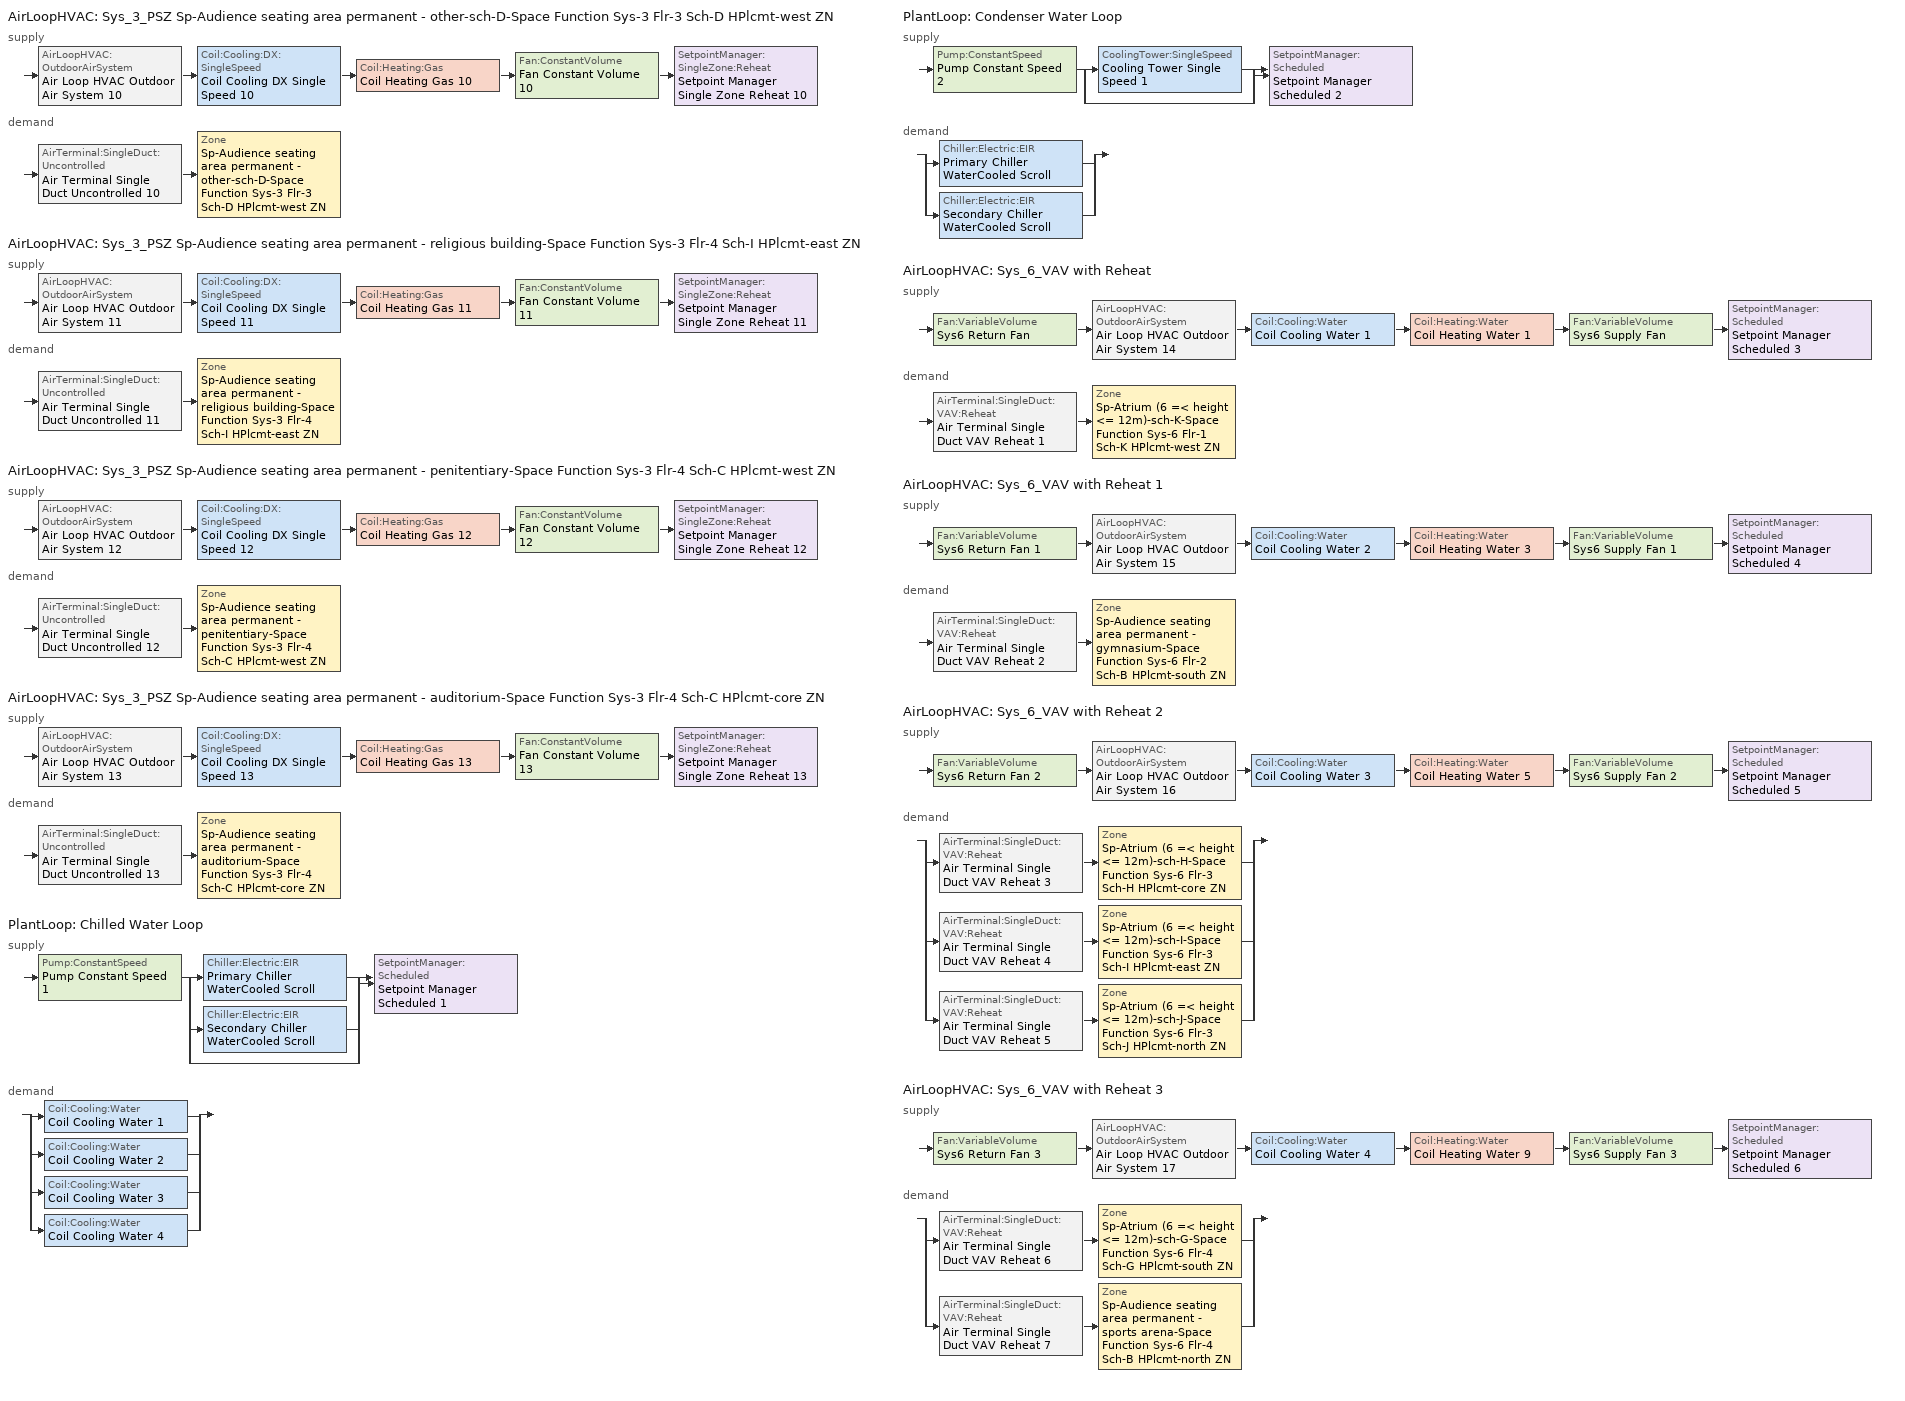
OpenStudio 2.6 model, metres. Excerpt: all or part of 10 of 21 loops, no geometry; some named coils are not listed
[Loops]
AirLoopHVAC 'Sys_3_PSZ Sp-Audience seating area permanent - other-sch-D-Space Function Sys-3 Flr-3 Sch-D HPlcmt-west ZN'
 supply: AirLoopHVAC:OutdoorAirSystem 'Air Loop HVAC Outdoor Air System 10' > Coil:Cooling:DX:SingleSpeed 'Coil Cooling DX Single Speed 10' > Coil:Heating:Gas 'Coil Heating Gas 10' > Fan:ConstantVolume 'Fan Constant Volume 10' > SetpointManager:SingleZone:Reheat 'Setpoint Manager Single Zone Reheat 10'
 demand: AirTerminal:SingleDuct:Uncontrolled 'Air Terminal Single Duct Uncontrolled 10' > Zone 'Sp-Audience seating area permanent - other-sch-D-Space Function Sys-3 Flr-3 Sch-D HPlcmt-west ZN'
AirLoopHVAC 'Sys_3_PSZ Sp-Audience seating area permanent - religious building-Space Function Sys-3 Flr-4 Sch-I HPlcmt-east ZN'
 supply: AirLoopHVAC:OutdoorAirSystem 'Air Loop HVAC Outdoor Air System 11' > Coil:Cooling:DX:SingleSpeed 'Coil Cooling DX Single Speed 11' > Coil:Heating:Gas 'Coil Heating Gas 11' > Fan:ConstantVolume 'Fan Constant Volume 11' > SetpointManager:SingleZone:Reheat 'Setpoint Manager Single Zone Reheat 11'
 demand: AirTerminal:SingleDuct:Uncontrolled 'Air Terminal Single Duct Uncontrolled 11' > Zone 'Sp-Audience seating area permanent - religious building-Space Function Sys-3 Flr-4 Sch-I HPlcmt-east ZN'
AirLoopHVAC 'Sys_3_PSZ Sp-Audience seating area permanent - penitentiary-Space Function Sys-3 Flr-4 Sch-C HPlcmt-west ZN'
 supply: AirLoopHVAC:OutdoorAirSystem 'Air Loop HVAC Outdoor Air System 12' > Coil:Cooling:DX:SingleSpeed 'Coil Cooling DX Single Speed 12' > Coil:Heating:Gas 'Coil Heating Gas 12' > Fan:ConstantVolume 'Fan Constant Volume 12' > SetpointManager:SingleZone:Reheat 'Setpoint Manager Single Zone Reheat 12'
 demand: AirTerminal:SingleDuct:Uncontrolled 'Air Terminal Single Duct Uncontrolled 12' > Zone 'Sp-Audience seating area permanent - penitentiary-Space Function Sys-3 Flr-4 Sch-C HPlcmt-west ZN'
AirLoopHVAC 'Sys_3_PSZ Sp-Audience seating area permanent - auditorium-Space Function Sys-3 Flr-4 Sch-C HPlcmt-core ZN'
 supply: AirLoopHVAC:OutdoorAirSystem 'Air Loop HVAC Outdoor Air System 13' > Coil:Cooling:DX:SingleSpeed 'Coil Cooling DX Single Speed 13' > Coil:Heating:Gas 'Coil Heating Gas 13' > Fan:ConstantVolume 'Fan Constant Volume 13' > SetpointManager:SingleZone:Reheat 'Setpoint Manager Single Zone Reheat 13'
 demand: AirTerminal:SingleDuct:Uncontrolled 'Air Terminal Single Duct Uncontrolled 13' > Zone 'Sp-Audience seating area permanent - auditorium-Space Function Sys-3 Flr-4 Sch-C HPlcmt-core ZN'
PlantLoop 'Chilled Water Loop'
 supply: Pump:ConstantSpeed 'Pump Constant Speed 1' > split
  | Chiller:Electric:EIR 'Primary Chiller WaterCooled Scroll'
  | Chiller:Electric:EIR 'Secondary Chiller WaterCooled Scroll'
  | bypass
  join > SetpointManager:Scheduled 'Setpoint Manager Scheduled 1'
 demand: split
  | Coil:Cooling:Water 'Coil Cooling Water 1'
  | Coil:Cooling:Water 'Coil Cooling Water 2'
  | Coil:Cooling:Water 'Coil Cooling Water 3'
  | Coil:Cooling:Water 'Coil Cooling Water 4'
PlantLoop 'Condenser Water Loop'
 supply: Pump:ConstantSpeed 'Pump Constant Speed 2' > split
  | CoolingTower:SingleSpeed 'Cooling Tower Single Speed 1'
  | bypass
  join > SetpointManager:Scheduled 'Setpoint Manager Scheduled 2'
 demand: split
  | Chiller:Electric:EIR 'Primary Chiller WaterCooled Scroll'
  | Chiller:Electric:EIR 'Secondary Chiller WaterCooled Scroll'
AirLoopHVAC 'Sys_6_VAV with Reheat'
 supply: Fan:VariableVolume 'Sys6 Return Fan' > AirLoopHVAC:OutdoorAirSystem 'Air Loop HVAC Outdoor Air System 14' > Coil:Cooling:Water 'Coil Cooling Water 1' > Coil:Heating:Water 'Coil Heating Water 1' > Fan:VariableVolume 'Sys6 Supply Fan' > SetpointManager:Scheduled 'Setpoint Manager Scheduled 3'
 demand: AirTerminal:SingleDuct:VAV:Reheat 'Air Terminal Single Duct VAV Reheat 1' > Zone 'Sp-Atrium (6 =< height <= 12m)-sch-K-Space Function Sys-6 Flr-1 Sch-K HPlcmt-west ZN'
AirLoopHVAC 'Sys_6_VAV with Reheat 1'
 supply: Fan:VariableVolume 'Sys6 Return Fan 1' > AirLoopHVAC:OutdoorAirSystem 'Air Loop HVAC Outdoor Air System 15' > Coil:Cooling:Water 'Coil Cooling Water 2' > Coil:Heating:Water 'Coil Heating Water 3' > Fan:VariableVolume 'Sys6 Supply Fan 1' > SetpointManager:Scheduled 'Setpoint Manager Scheduled 4'
 demand: AirTerminal:SingleDuct:VAV:Reheat 'Air Terminal Single Duct VAV Reheat 2' > Zone 'Sp-Audience seating area permanent - gymnasium-Space Function Sys-6 Flr-2 Sch-B HPlcmt-south ZN'
AirLoopHVAC 'Sys_6_VAV with Reheat 2'
 supply: Fan:VariableVolume 'Sys6 Return Fan 2' > AirLoopHVAC:OutdoorAirSystem 'Air Loop HVAC Outdoor Air System 16' > Coil:Cooling:Water 'Coil Cooling Water 3' > Coil:Heating:Water 'Coil Heating Water 5' > Fan:VariableVolume 'Sys6 Supply Fan 2' > SetpointManager:Scheduled 'Setpoint Manager Scheduled 5'
 demand: split
  | AirTerminal:SingleDuct:VAV:Reheat 'Air Terminal Single Duct VAV Reheat 3' > Zone 'Sp-Atrium (6 =< height <= 12m)-sch-H-Space Function Sys-6 Flr-3 Sch-H HPlcmt-core ZN'
  | AirTerminal:SingleDuct:VAV:Reheat 'Air Terminal Single Duct VAV Reheat 4' > Zone 'Sp-Atrium (6 =< height <= 12m)-sch-I-Space Function Sys-6 Flr-3 Sch-I HPlcmt-east ZN'
  | AirTerminal:SingleDuct:VAV:Reheat 'Air Terminal Single Duct VAV Reheat 5' > Zone 'Sp-Atrium (6 =< height <= 12m)-sch-J-Space Function Sys-6 Flr-3 Sch-J HPlcmt-north ZN'
AirLoopHVAC 'Sys_6_VAV with Reheat 3'
 supply: Fan:VariableVolume 'Sys6 Return Fan 3' > AirLoopHVAC:OutdoorAirSystem 'Air Loop HVAC Outdoor Air System 17' > Coil:Cooling:Water 'Coil Cooling Water 4' > Coil:Heating:Water 'Coil Heating Water 9' > Fan:VariableVolume 'Sys6 Supply Fan 3' > SetpointManager:Scheduled 'Setpoint Manager Scheduled 6'
 demand: split
  | AirTerminal:SingleDuct:VAV:Reheat 'Air Terminal Single Duct VAV Reheat 6' > Zone 'Sp-Atrium (6 =< height <= 12m)-sch-G-Space Function Sys-6 Flr-4 Sch-G HPlcmt-south ZN'
  | AirTerminal:SingleDuct:VAV:Reheat 'Air Terminal Single Duct VAV Reheat 7' > Zone 'Sp-Audience seating area permanent - sports arena-Space Function Sys-6 Flr-4 Sch-B HPlcmt-north ZN'
[Sizing:Zone] Zone Cooling Design Supply Air Temperature Input Method=SupplyAirTemperature; Zone Cooling Design Supply Air Temperature {C}=13; Zone Cooling Design Supply Air Temperature Difference {deltaC}=11.11; Zone Heating Design Supply Air Temperature Input Method=SupplyAirTemperature; Zone Heating Design Supply Air Temperature {C}=43; Zone Heating Design Supply Air Temperature Difference {deltaC}=11.11; Zone Cooling Design Supply Air Humidity Ratio {kg-H2O/kg-air}=0.0085; Zone Heating Design Supply Air Humidity Ratio {kg-H2O/kg-air}=0.008; Zone Heating Sizing Factor=1.3; Zone Cooling Sizing Factor=1.1; Cooling Design Air Flow Method=DesignDay; Heating Design Air Flow Method=DesignDay; Account for Dedicated Outdoor Air System=No; Dedicated Outdoor Air System Control Strategy=NeutralSupplyAir; Dedicated Outdoor Air Low Setpoint Temperature for Design {C}=autosize; Dedicated Outdoor Air High Setpoint Temperature for Design {C}=autosize
Sp-Audience seating area permanent - other-sch-D-Space Function Sys-3 Flr-3 Sch-D HPlcmt-west ZN; Sp-Audience seating area permanent - religious building-Space Function Sys-3 Flr-4 Sch-I HPlcmt-east ZN; Sp-Audience seating area permanent - penitentiary-Space Function Sys-3 Flr-4 Sch-C HPlcmt-west ZN; Sp-Audience seating area permanent - auditorium-Space Function Sys-3 Flr-4 Sch-C HPlcmt-core ZN; Sp-Atrium (6 =< height <= 12m)-sch-K-Space Function Sys-6 Flr-1 Sch-K HPlcmt-west ZN; Sp-Audience seating area permanent - gymnasium-Space Function Sys-6 Flr-2 Sch-B HPlcmt-south ZN; Sp-Atrium (6 =< height <= 12m)-sch-H-Space Function Sys-6 Flr-3 Sch-H HPlcmt-core ZN; Sp-Atrium (6 =< height <= 12m)-sch-I-Space Function Sys-6 Flr-3 Sch-I HPlcmt-east ZN; Sp-Atrium (6 =< height <= 12m)-sch-J-Space Function Sys-6 Flr-3 Sch-J HPlcmt-north ZN; Sp-Atrium (6 =< height <= 12m)-sch-G-Space Function Sys-6 Flr-4 Sch-G HPlcmt-south ZN; Sp-Audience seating area permanent - sports arena-Space Function Sys-6 Flr-4 Sch-B HPlcmt-north ZN
[Zone equipment]
Sp-Audience seating area permanent - other-sch-D-Space Function Sys-3 Flr-3 Sch-D HPlcmt-west ZN: Air Terminal Single Duct Uncontrolled 10, Zone HVAC Baseboard Convective Water 10
Sp-Audience seating area permanent - religious building-Space Function Sys-3 Flr-4 Sch-I HPlcmt-east ZN: Air Terminal Single Duct Uncontrolled 11, Zone HVAC Baseboard Convective Water 11
Sp-Audience seating area permanent - penitentiary-Space Function Sys-3 Flr-4 Sch-C HPlcmt-west ZN: Air Terminal Single Duct Uncontrolled 12, Zone HVAC Baseboard Convective Water 12
Sp-Audience seating area permanent - auditorium-Space Function Sys-3 Flr-4 Sch-C HPlcmt-core ZN: Air Terminal Single Duct Uncontrolled 13, Zone HVAC Baseboard Convective Water 13
Sp-Atrium (6 =< height <= 12m)-sch-K-Space Function Sys-6 Flr-1 Sch-K HPlcmt-west ZN: Air Terminal Single Duct VAV Reheat 1, Zone HVAC Baseboard Convective Water 14
Sp-Audience seating area permanent - gymnasium-Space Function Sys-6 Flr-2 Sch-B HPlcmt-south ZN: Air Terminal Single Duct VAV Reheat 2, Zone HVAC Baseboard Convective Water 15
Sp-Atrium (6 =< height <= 12m)-sch-H-Space Function Sys-6 Flr-3 Sch-H HPlcmt-core ZN: Air Terminal Single Duct VAV Reheat 3, Zone HVAC Baseboard Convective Water 16
Sp-Atrium (6 =< height <= 12m)-sch-I-Space Function Sys-6 Flr-3 Sch-I HPlcmt-east ZN: Air Terminal Single Duct VAV Reheat 4, Zone HVAC Baseboard Convective Water 17
Sp-Atrium (6 =< height <= 12m)-sch-J-Space Function Sys-6 Flr-3 Sch-J HPlcmt-north ZN: Air Terminal Single Duct VAV Reheat 5, Zone HVAC Baseboard Convective Water 18
Sp-Atrium (6 =< height <= 12m)-sch-G-Space Function Sys-6 Flr-4 Sch-G HPlcmt-south ZN: Air Terminal Single Duct VAV Reheat 6, Zone HVAC Baseboard Convective Water 19
Sp-Audience seating area permanent - sports arena-Space Function Sys-6 Flr-4 Sch-B HPlcmt-north ZN: Air Terminal Single Duct VAV Reheat 7, Zone HVAC Baseboard Convective Water 20
[PlantLoop] Glycol Concentration=0; Plant Loop Volume {m3}=Autocalculate; Load Distribution Scheme=Optimal
Chilled Water Loop; Condenser Water Loop
[Sizing:Plant] Loop Design Temperature Difference {deltaC}=6; Sizing Option=NonCoincident; Zone Timesteps in Averaging Window=1; Coincident Sizing Factor Mode=None
Name | Loop Type | Design Loop Exit Temperature {C}
Chilled Water Loop | Cooling | 7
Condenser Water Loop | Condenser | 29
[AirLoopHVAC] Availability Schedule=Always On Discrete; Design Supply Air Flow Rate {m3/s}=AutoSize
Sys_3_PSZ Sp-Audience seating area permanent - other-sch-D-Space Function Sys-3 Flr-3 Sch-D HPlcmt-west ZN; Sys_3_PSZ Sp-Audience seating area permanent - religious building-Space Function Sys-3 Flr-4 Sch-I HPlcmt-east ZN; Sys_3_PSZ Sp-Audience seating area permanent - penitentiary-Space Function Sys-3 Flr-4 Sch-C HPlcmt-west ZN; Sys_3_PSZ Sp-Audience seating area permanent - auditorium-Space Function Sys-3 Flr-4 Sch-C HPlcmt-core ZN; Sys_6_VAV with Reheat; Sys_6_VAV with Reheat 1; Sys_6_VAV with Reheat 2; Sys_6_VAV with Reheat 3
[Sizing:System] Type of Load to Size On=Sensible; Design Outdoor Air Flow Rate {m3/s}=Autosize; Preheat Design Temperature {C}=7; Preheat Design Humidity Ratio {kg-H2O/kg-Air}=0.008; Precool Design Humidity Ratio {kg-H2O/kg-Air}=0.008; Central Cooling Design Supply Air Temperature {C}=13; Sizing Option=NonCoincident; 100% Outdoor Air in Cooling=No; 100% Outdoor Air in Heating=No; Central Cooling Design Supply Air Humidity Ratio {kg-H2O/kg-Air}=0.0085; Central Heating Design Supply Air Humidity Ratio {kg-H2O/kg-Air}=0.008; Cooling Design Air Flow Method=DesignDay; Cooling Design Air Flow Rate {m3/s}=0; Heating Design Air Flow Method=DesignDay; Heating Design Air Flow Rate {m3/s}=0; System Outdoor Air Method=ZoneSum; Zone Maximum Outdoor Air Fraction=1; Cooling Supply Air Flow Rate Per Floor Area {m3/s-m2}=0.00996765; Cooling Fraction of Autosized Cooling Supply Air Flow Rate=1; Cooling Supply Air Flow Rate Per Unit Cooling Capacity {m3/s-W}=3.94755e-05; Heating Supply Air Flow Rate Per Floor Area {m3/s-m2}=0.00996765; Heating Fraction of Autosized Heating Supply Air Flow Rate=1; Heating Fraction of Autosized Cooling Supply Air Flow Rate=1; Heating Supply Air Flow Rate Per Unit Heating Capacity {m3/s-W}=3.15882e-05; Cooling Design Capacity Method=CoolingDesignCapacity; Cooling Design Capacity {W}=autosize; Cooling Design Capacity Per Floor Area {W/m2}=234.7; Fraction of Autosized Cooling Design Capacity=1; Heating Design Capacity Method=HeatingDesignCapacity; Heating Design Capacity {W}=autosize; Heating Design Capacity Per Floor Area {W/m2}=157; Fraction of Autosized Heating Design Capacity=1; Central Cooling Capacity Control Method=OnOff
Name | Minimum System Air Flow Ratio | Precool Design Temperature {C} | Central Heating Design Supply Air Temperature {C}
Sys_3_PSZ Sp-Audience seating area permanent - other-sch-D-Space Function Sys-3 Flr-3 Sch-D HPlcmt-west ZN; Sys_3_PSZ Sp-Audience seating area permanent - religious building-Space Function Sys-3 Flr-4 Sch-I HPlcmt-east ZN; Sys_3_PSZ Sp-Audience seating area permanent - penitentiary-Space Function Sys-3 Flr-4 Sch-C HPlcmt-west ZN; Sys_3_PSZ Sp-Audience seating area permanent - auditorium-Space Function Sys-3 Flr-4 Sch-C HPlcmt-core ZN | 1 | 13 | 43
Sys_6_VAV with Reheat; Sys_6_VAV with Reheat 1; Sys_6_VAV with Reheat 2; Sys_6_VAV with Reheat 3 | 0.3 | 12.8 | 13.1
[Fan:ConstantVolume] Availability Schedule=Always On Discrete; Maximum Flow Rate {m3/s}=AutoSize
Fan Constant Volume 10; Fan Constant Volume 11; Fan Constant Volume 12; Fan Constant Volume 13
[Coil:Heating:Gas] Availability Schedule=Always On Discrete; Gas Burner Efficiency=0.8; Nominal Capacity {W}=AutoSize; Parasitic Electric Load {W}=0; Parasitic Gas Load {W}=0
Coil Heating Gas 10; Coil Heating Gas 11; Coil Heating Gas 12; Coil Heating Gas 13
[Coil:Cooling:DX:SingleSpeed] Availability Schedule=Always On Discrete; Rated Total Cooling Capacity {W}=autosize; Rated Sensible Heat Ratio=autosize; Rated COP {W/W}=3; Rated Air Flow Rate {m3/s}=autosize; Rated Evaporator Fan Power Per Volume Flow Rate {W/(m3/s)}=773.3; Condenser Type=AirCooled; Evaporative Condenser Effectiveness=0; Evaporative Condenser Air Flow Rate {m3/s}=Autosize; Evaporative Condenser Pump Rated Power Consumption {W}=Autosize; Crankcase Heater Capacity {W}=0; Maximum Outdoor Dry-Bulb Temperature for Crankcase Heater Operation {C}=0; Basin Heater Capacity {W/K}=0; Basin Heater Setpoint Temperature {C}=10
Name | Total Cooling Capacity Function of Temperature Curve | Total Cooling Capacity Function of Flow Fraction Curve | Energy Input Ratio Function of Temperature Curve | Energy Input Ratio Function of Flow Fraction Curve | Part Load Fraction Correlation Curve
Coil Cooling DX Single Speed 10 | Curve Biquadratic 19 | Curve Quadratic 28 | Curve Biquadratic 20 | Curve Quadratic 29 | Curve Quadratic 30
Coil Cooling DX Single Speed 11 | Curve Biquadratic 21 | Curve Quadratic 31 | Curve Biquadratic 22 | Curve Quadratic 32 | Curve Quadratic 33
Coil Cooling DX Single Speed 12 | Curve Biquadratic 23 | Curve Quadratic 34 | Curve Biquadratic 24 | Curve Quadratic 35 | Curve Quadratic 36
Coil Cooling DX Single Speed 13 | Curve Biquadratic 25 | Curve Quadratic 37 | Curve Biquadratic 26 | Curve Quadratic 38 | Curve Quadratic 39
[Controller:OutdoorAir] Minimum Outdoor Air Flow Rate {m3/s}=autosize; Maximum Outdoor Air Flow Rate {m3/s}=Autosize; Economizer Control Type=NoEconomizer; Economizer Control Action Type=ModulateFlow; Economizer Maximum Limit Dry-Bulb Temperature {C}=28; Economizer Maximum Limit Enthalpy {J/kg}=64000; Economizer Minimum Limit Dry-Bulb Temperature {C}=-100; Lockout Type=NoLockout; Minimum Limit Type=FixedMinimum; High Humidity Control=No; Heat Recovery Bypass Control Type=BypassWhenWithinEconomizerLimits
Name | Controller Mechanical Ventilation
Controller Outdoor Air 10 | Controller Mechanical Ventilation 10
Controller Outdoor Air 11 | Controller Mechanical Ventilation 11
Controller Outdoor Air 12 | Controller Mechanical Ventilation 12
Controller Outdoor Air 13 | Controller Mechanical Ventilation 13
Controller Outdoor Air 14 | Controller Mechanical Ventilation 14
Controller Outdoor Air 15 | Controller Mechanical Ventilation 15
Controller Outdoor Air 16 | Controller Mechanical Ventilation 16
Controller Outdoor Air 17 | Controller Mechanical Ventilation 17
[Controller:MechanicalVentilation] Availability Schedule=Always On Discrete; System Outdoor Air Method=ZoneSum
Controller Mechanical Ventilation 10; Controller Mechanical Ventilation 11; Controller Mechanical Ventilation 12; Controller Mechanical Ventilation 13; Controller Mechanical Ventilation 14; Controller Mechanical Ventilation 15; Controller Mechanical Ventilation 16; Controller Mechanical Ventilation 17
[AirLoopHVAC:OutdoorAirSystem]
Name | Controller
Air Loop HVAC Outdoor Air System 10 | Controller Outdoor Air 10
Air Loop HVAC Outdoor Air System 11 | Controller Outdoor Air 11
Air Loop HVAC Outdoor Air System 12 | Controller Outdoor Air 12
Air Loop HVAC Outdoor Air System 13 | Controller Outdoor Air 13
Air Loop HVAC Outdoor Air System 14 | Controller Outdoor Air 14
Air Loop HVAC Outdoor Air System 15 | Controller Outdoor Air 15
Air Loop HVAC Outdoor Air System 16 | Controller Outdoor Air 16
Air Loop HVAC Outdoor Air System 17 | Controller Outdoor Air 17
[SetpointManager:SingleZone:Reheat] Minimum Supply Air Temperature {C}=13; Maximum Supply Air Temperature {C}=43
Name | Control Zone
Setpoint Manager Single Zone Reheat 10 | Sp-Audience seating area permanent - other-sch-D-Space Function Sys-3 Flr-3 Sch-D HPlcmt-west ZN
Setpoint Manager Single Zone Reheat 11 | Sp-Audience seating area permanent - religious building-Space Function Sys-3 Flr-4 Sch-I HPlcmt-east ZN
Setpoint Manager Single Zone Reheat 12 | Sp-Audience seating area permanent - penitentiary-Space Function Sys-3 Flr-4 Sch-C HPlcmt-west ZN
Setpoint Manager Single Zone Reheat 13 | Sp-Audience seating area permanent - auditorium-Space Function Sys-3 Flr-4 Sch-C HPlcmt-core ZN
[AirTerminal:SingleDuct:Uncontrolled] Availability Schedule=Always On Discrete; Maximum Air Flow Rate {m3/s}=AutoSize
Air Terminal Single Duct Uncontrolled 10; Air Terminal Single Duct Uncontrolled 11; Air Terminal Single Duct Uncontrolled 12; Air Terminal Single Duct Uncontrolled 13
[Pump:ConstantSpeed] Rated Flow Rate {m3/s}=autosize; Rated Pump Head {Pa}=179352; Rated Power Consumption {W}=autosize; Motor Efficiency=0.9; Fraction of Motor Inefficiencies to Fluid Stream=0; Pump Control Type=Intermittent; Design Power Sizing Method=PowerPerFlowPerPressure; Design Electric Power per Unit Flow Rate {W/(m3/s)}=348701.1; Design Shaft Power per Unit Flow Rate per Unit Head {W-s/m3-Pa}=1.28205
Pump Constant Speed 1; Pump Constant Speed 2
[Chiller:Electric:EIR] Reference Capacity {W}=Autosize; Reference COP {W/W}=5.5; Condenser Type=WaterCooled; Design Heat Recovery Water Flow Rate {m3/s}=0; Sizing Factor=1; Basin Heater Capacity {W/K}=0; Basin Heater Setpoint Temperature {C}=10
Name | Cooling Capacity Function of Temperature Curve | Electric Input to Cooling Output Ratio Function of Temperature Curve | Electric Input to Cooling Output Ratio Function of Part Load Ratio Curve
Primary Chiller WaterCooled Scroll | Curve Biquadratic 27 | Curve Biquadratic 28 | Curve Quadratic 40
Secondary Chiller WaterCooled Scroll | Curve Biquadratic 29 | Curve Biquadratic 30 | Curve Quadratic 41
[SetpointManager:Scheduled] Control Variable=Temperature
Name | Schedule
Setpoint Manager Scheduled 1 | CHW Temp
Setpoint Manager Scheduled 2 | CW Temp
Setpoint Manager Scheduled 3 | Supply Air Temp
Setpoint Manager Scheduled 4 | Supply Air Temp 1
Setpoint Manager Scheduled 5 | Supply Air Temp 2
Setpoint Manager Scheduled 6 | Supply Air Temp 3
[CoolingTower:SingleSpeed]
Cooling Tower Single Speed 1: Design Water Flow Rate {m3/s}=autosize; Design Air Flow Rate {m3/s}=autosize; Fan Power at Design Air Flow Rate {W}=autosize; U-Factor Times Area Value at Design Air Flow Rate {W/K}=autosize; Air Flow Rate in Free Convection Regime {m3/s}=autosize; U-Factor Times Area Value at Free Convection Air Flow Rate {W/K}=autosize; Performance Input Method=UFactorTimesAreaAndDesignWaterFlowRate; Free Convection Capacity {W}=0; Basin Heater Capacity {W/K}=0; Evaporation Loss Mode=LossFactor; Evaporation Loss Factor {percent/K}=0.2; Drift Loss Percent {percent}=0.008; Blowdown Calculation Mode=ConcentrationRatio; Blowdown Concentration Ratio=3; Capacity Control=FanCycling; Number of Cells=1; Cell Control=MinimalCell; Cell Minimum  Water Flow Rate Fraction=0.33; Cell Maximum Water Flow Rate Fraction=2.5; Sizing Factor=1; Free Convection Air Flow Rate Sizing Factor=0.1; Free Convection U-Factor Times Area Value Sizing Factor=0.1; Heat Rejection Capacity and Nominal Capacity Sizing Ratio=1.25; Free Convection Nominal Capacity Sizing Factor=0.1; Design Inlet Air Dry-Bulb Temperature {C}=35; Design Inlet Air Wet-Bulb Temperature {C}=24; Design Approach Temperature {deltaC}=5; Design Range Temperature {deltaC}=6
[Fan:VariableVolume] Availability Schedule=Always On Discrete; Fan Efficiency=0.6045; Pressure Rise {Pa}=1017.592; Maximum Flow Rate {m3/s}=Autosize; Fan Power Minimum Flow Rate Input Method=FixedFlowRate; Fan Power Minimum Flow Fraction=0; Fan Power Minimum Air Flow Rate {m3/s}=0; Motor Efficiency=0.93; Motor In Airstream Fraction=1; Fan Power Coefficient 1=0.0407599; Fan Power Coefficient 2=0.088045; Fan Power Coefficient 3=-0.0729261; Fan Power Coefficient 4=0.94374; Fan Power Coefficient 5=0
Sys6 Supply Fan; Sys6 Return Fan; Sys6 Supply Fan 1; Sys6 Return Fan 1; Sys6 Supply Fan 2; Sys6 Return Fan 2; Sys6 Supply Fan 3; Sys6 Return Fan 3
[Coil:Cooling:Water] Availability Schedule=Always On Discrete
Coil Cooling Water 1; Coil Cooling Water 2; Coil Cooling Water 3; Coil Cooling Water 4
[Controller:WaterCoil] Action=Reverse; Minimum Actuated Flow {m3/s}=0
Name | Water Coil
Controller Water Coil 2 | Coil Cooling Water 1
Controller Water Coil 5 | Coil Cooling Water 2
Controller Water Coil 8 | Coil Cooling Water 3
Controller Water Coil 13 | Coil Cooling Water 4
[AirTerminal:SingleDuct:VAV:Reheat] Availability Schedule=Always On Discrete; Maximum Air Flow Rate {m3/s}=AutoSize; Zone Minimum Air Flow Input Method=Constant; Constant Minimum Air Flow Fraction=0.3; Maximum Hot Water or Steam Flow Rate {m3/s}=AutoSize; Minimum Hot Water or Steam Flow Rate {m3/s}=0; Convergence Tolerance=0.001; Damper Heating Action=Normal; Maximum Flow per Zone Floor Area During Reheat {m3/s-m2}=AutoSize; Maximum Flow Fraction During Reheat=AutoSize; Maximum Reheat Air Temperature {C}=43; Control For Outdoor Air=No
Name | Fixed Minimum Air Flow Rate {m3/s} | Reheat Coil
Air Terminal Single Duct VAV Reheat 1 | 3.75 | Coil Heating Water 2
Air Terminal Single Duct VAV Reheat 2 | 3.75 | Coil Heating Water 4
Air Terminal Single Duct VAV Reheat 3 | 5 | Coil Heating Water 6
Air Terminal Single Duct VAV Reheat 4 | 3.75 | Coil Heating Water 7
Air Terminal Single Duct VAV Reheat 5 | 3.75 | Coil Heating Water 8
Air Terminal Single Duct VAV Reheat 6 | 3.75 | Coil Heating Water 10
Air Terminal Single Duct VAV Reheat 7 | 3.75 | Coil Heating Water 11
[Schedule:Ruleset]
Name | Default Day Schedule
CHW Temp | Schedule Day 3
CW Temp | Schedule Day 4
Supply Air Temp | Supply Air Temp Default
Supply Air Temp 1 | Supply Air Temp Default 1
Supply Air Temp 2 | Supply Air Temp Default 2
Supply Air Temp 3 | Supply Air Temp Default 3
[Schedule:Day]
Schedule Day 3; wkdCHW Temp 1; satCHW Temp 1; sunCHW Temp 1: 1, 0, 7, 2, 0, 7, 3, 0, 7, 4, 0, 7, 5, 0, 7, 6, 0, 7, 7, 0, 7, 8, 0, 7, 9, 0, 7, 10, 0, 7, 11, 0, 7, 12, 0, 7, 13, 0, 7, 14, 0, 7, 15, 0, 7, 16, 0, 7, 17, 0, 7, 18, 0, 7, 19, 0, 7, 20, 0, 7, 21, 0, 7, 22, 0, 7, 23, 0, 7, 24, 0, 7
Schedule Day 4; wkdCW Temp 1; satCW Temp 1; sunCW Temp 1: 1, 0, 29, 2, 0, 29, 3, 0, 29, 4, 0, 29, 5, 0, 29, 6, 0, 29, 7, 0, 29, 8, 0, 29, 9, 0, 29, 10, 0, 29, 11, 0, 29, 12, 0, 29, 13, 0, 29, 14, 0, 29, 15, 0, 29, 16, 0, 29, 17, 0, 29, 18, 0, 29, 19, 0, 29, 20, 0, 29, 21, 0, 29, 22, 0, 29, 23, 0, 29, 24, 0, 29
Supply Air Temp Default; Supply Air Temp Default 1; Supply Air Temp Default 2; Supply Air Temp Default 3: 24, 0, 13
[Schedule:Rule] Date Specification Type=DateRange; Start Month=1; Start Day=1; End Month=12; End Day=31
Name | Schedule Ruleset | Rule Order | Day Schedule | Apply Sunday | Apply Monday | Apply Tuesday | Apply Wednesday | Apply Thursday | Apply Friday | Apply Saturday
wkdCHW Temp rule | CHW Temp | 2 | wkdCHW Temp 1 | No | Yes | Yes | Yes | Yes | Yes | No
satCHW Temprule | CHW Temp | 1 | satCHW Temp 1 | No | No | No | No | No | No | Yes
sunCHW Temprule | CHW Temp | 0 | sunCHW Temp 1 | Yes | No | No | No | No | No | No
wkdCW Temp rule | CW Temp | 2 | wkdCW Temp 1 | No | Yes | Yes | Yes | Yes | Yes | No
satCW Temprule | CW Temp | 1 | satCW Temp 1 | No | No | No | No | No | No | Yes
sunCW Temprule | CW Temp | 0 | sunCW Temp 1 | Yes | No | No | No | No | No | No
[Schedule:Constant]
Always On Discrete: Value=1
[Curve:Biquadratic]
Name | Coefficient1 Constant | Coefficient2 x | Coefficient3 x**2 | Coefficient4 y | Coefficient5 y**2 | Coefficient6 x*y | Minimum Value of x | Maximum Value of x | Minimum Value of y | Maximum Value of y
Curve Biquadratic 19; Curve Biquadratic 21; Curve Biquadratic 23; Curve Biquadratic 25 | 0.942588 | 0.00954335 | 0.00068377 | -0.0110427 | 5.249e-06 | -9.72e-06 | 17 | 22 | 13 | 46
Curve Biquadratic 20; Curve Biquadratic 22; Curve Biquadratic 24; Curve Biquadratic 26 | 0.342414 | 0.034885 | -0.0006237 | 0.00497722 | 0.000437951 | -0.000728028 | 17 | 22 | 13 | 46
Curve Biquadratic 27; Curve Biquadratic 29 | 1.02152 | 0.0370359 | 0.000233248 | -0.00389405 | -6.52536e-05 | -0.000268045 | 5 | 10 | 24 | 35
Curve Biquadratic 28; Curve Biquadratic 30 | 0.701769 | -0.00452016 | 0.00053311 | -0.00549821 | 0.000544579 | -0.000729032 | 5 | 10 | 24 | 35
[Curve:Quadratic]
Name | Coefficient1 Constant | Coefficient2 x | Coefficient3 x**2 | Minimum Value of x | Maximum Value of x
Curve Quadratic 28; Curve Quadratic 31; Curve Quadratic 34; Curve Quadratic 37 | 0.8 | 0.2 | 0 | 0.5 | 1.5
Curve Quadratic 29; Curve Quadratic 32; Curve Quadratic 35; Curve Quadratic 38 | 1.1552 | -0.1808 | 0.0256 | 0.5 | 1.5
Curve Quadratic 30; Curve Quadratic 33; Curve Quadratic 36; Curve Quadratic 39 | 0.85 | 0.15 | 0 | 0 | 1
Curve Quadratic 40; Curve Quadratic 41 | 0.0636912 | 0.584888 | 0.352803 | 0 | 1
